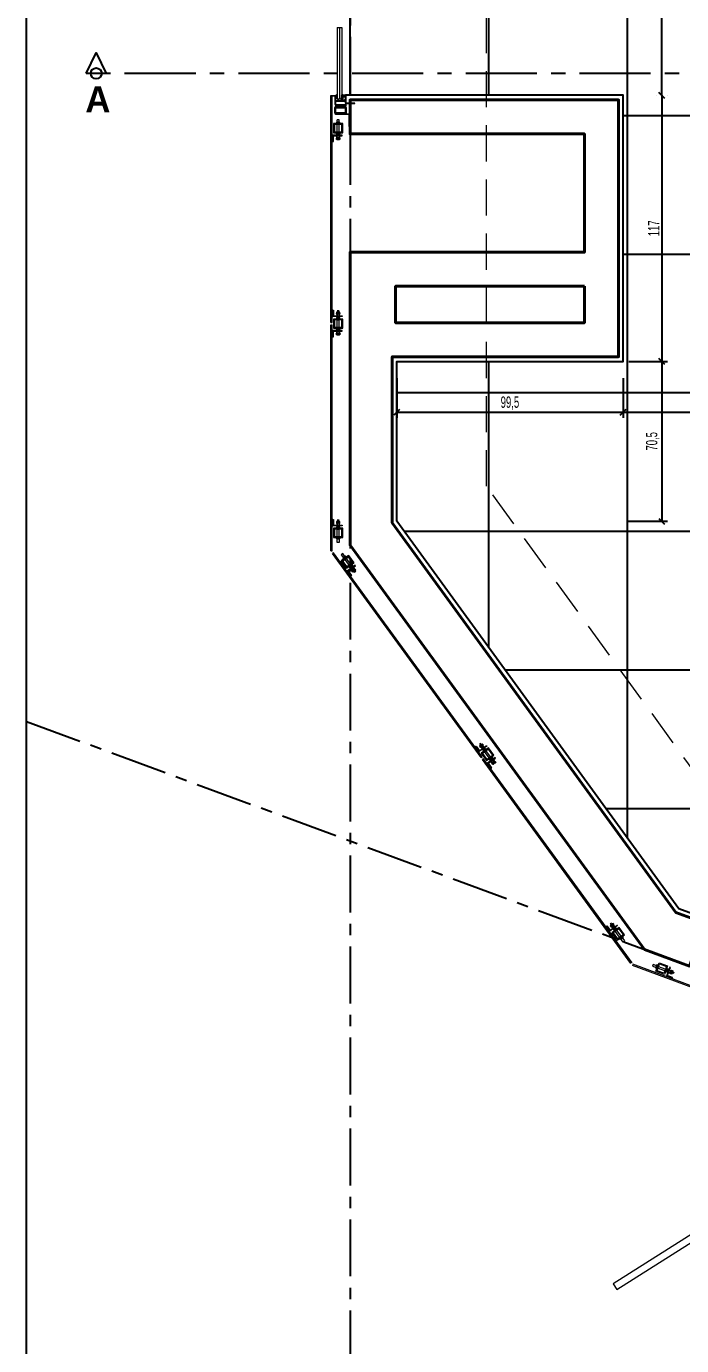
# Model space of a CAD drawing. Header units: millimetres. Extents: x 933584 to 974011, y 4545988 to 4553664.
# Drawn here: x 955922 to 956210, y 4550280 to 4550860 of the extents above; entities that cross this region are included whole.
import ezdxf

# ---------------------------------------------------------------- set-up
doc = ezdxf.new("R2010")
doc.units = ezdxf.units.MM
doc.header["$PDMODE"] = 35
for name, pattern in [('568_AVN_KES_01$0$HIDDEN', [0.375, 0.25, -0.125]), ('CENTER', [2, 1.25, -0.25, 0.25, -0.25]), ('CONTINUA', [0]), ('HIDDEN', [9.525, 6.35, -3.175]), ('HIDDEN2', [4.7625, 3.175, -1.5875])]:
    doc.linetypes.add(name, pattern=pattern)
doc.layers.get('0').update_dxf_attribs({"color": 255})
doc.layers.get('Defpoints').update_dxf_attribs({"color": 8})
for name, color, linetype in [('0-CSX-CXS_20', 14, 'CENTER'), ('0-DMS-50', 143, 'Continuous'), ('0-HSL-SLD', 252, 'Continuous'), ('0-LNS-SLN', 6, 'Continuous'), ('0-LNS-SPL', 13, '568_AVN_KES_01$0$HIDDEN')]:
    doc.layers.add(name, color=color, linetype=linetype)
for name, color, linetype, lineweight in [('2-SPS-IBW', 5, 'Continuous', 40), ('al', 7, 'Continuous', 5), ('cl', 7, 'Continuous', 5), ('CM', 4, 'Continuous', 5), ('mimariKIRIS', 251, 'HIDDEN2', 0), ('PL', 1, 'Continuous', 5), ('SFP CAM', 8, 'Continuous', 9), ('VD', 11, 'Continuous', 5), ('VDK', 11, 'HIDDEN', 5)]:
    doc.layers.add(name, color=color, linetype=linetype, lineweight=lineweight)
doc.styles.add('Century Gothic_B_3', font='GOTHICB.TTF', dxfattribs={"height": 4})
doc.styles.add('dim_romans_50', font='swissl.ttf', dxfattribs={"width": 0.6, "height": 5})
doc.dimstyles.new('ONK_dim 1_50', dxfattribs={"dimscale": 5, "dimtxt": 4, "dimasz": 0.5, "dimexe": 0.5, "dimexo": 0.5, "dimgap": 0.2, "dimtad": 1, "dimdec": 1, "dimrnd": 0.5, "dimzin": 9, "dimtxsty": 'dim_romans_50', "dimblk": 'OBLIQUE', "dimcen": 1, "dimclre": 256, "dimclrt": 256, "dimazin": 2, "dimtfac": 1, "dimtdec": 1, "dimtix": 1, "dimtmove": 2, "dimatfit": 3, "dimldrblk": 'OBLIQUE', "dimfxl": 3, "dimfxlon": 1, "dimarcsym": 0})

# ---------------------------------------------------------------- blocks, each defined once
blk = doc.blocks.new('ZVBXZDVB')
at = {"layer": '0-CSX-CXS_20', "ltscale": 20}
for points in [[(933863.85, 4552835.4), (933863.85, 4551518.59)], [(933721.5, 4552054.44), (934876.25, 4551628.21)]]:
    blk.add_lwpolyline(points, dxfattribs=at)
blk = doc.blocks.new('xcvxcbv-flatten-1')
at = {"layer": '2-SPS-IBW'}
for points in [[(934013, 4550609.59), (933993.28, 4550616.86), (933863.85, 4550794.73), (933863.85, 4550923.49), (933966.85, 4550923.49), (933966.85, 4550975.49), (933863.85, 4550975.49), (933863.85, 4550990.49), (933981.85, 4550990.49), (933981.85, 4550877.49), (933882.35, 4550877.49), (933882.35, 4550804.49), (934007.08, 4550633.09), (934019.92, 4550628.36), (934013, 4550609.59)], [(933966.85, 4550908.49), (933966.85, 4550892.49), (933883.85, 4550892.49), (933883.85, 4550908.49), (933966.85, 4550908.49)]]:
    blk.add_lwpolyline(points, dxfattribs=at)
blk = doc.blocks.new('90-5396-flatten-5')
at = {"layer": 'al', "linetype": 'CONTINUA'}
blk.add_lwpolyline([(-4.35, 1.2), (-4.1, 1.2), (-4.1, 1.46), (-4.2, 1.46), (-4.2, 1.35), (-4.35, 1.35), (-4.35, 1.85), (-4.2, 1.85), (-4.2, 1.74), (-4.1, 1.74), (-4.1, 2), (-4.5, 2), (-4.5, -2.72), (-4.29, -2.72), (-4.2, -2.57), (-4.35, -2.57), (-4.35, -2.27), (-3.51, -2.27), (-3.48, -2.24), (-3.45, -2.27), (-1.03, -2.27), (-1, -2.24), (-0.97, -2.27), (-0.15, -2.27), (-0.15, -2.57), (-0.3, -2.57), (-0.21, -2.72), (0, -2.72), (0, 0), (-0.21, 0), (-0.3, -0.15), (-0.15, -0.15), (-0.15, -0.45), (-1.65, -0.45), (-1.65, -0.15), (-1.5, -0.15), (-1.59, 0), (-1.86, 0), (-1.95, -0.15), (-1.8, -0.15), (-1.8, -0.45), (-3.3, -0.45), (-3.3, -0.15), (-3.15, -0.15), (-3.24, 0), (-3.45, 0), (-3.45, -0.45), (-4.15, -0.45, -0.414214), (-4.35, -0.25)], format="xyb", close=True, dxfattribs=at)
at = {"layer": 'al'}
blk.add_lwpolyline([(-0.15, -2.12), (-4.35, -2.12), (-4.35, -0.6), (-0.15, -0.6)], close=True, dxfattribs=at)
blk = doc.blocks.new('142005-flatten-9')
blk.add_lwpolyline([(0.18, 0.02, -0.610741), (0.21, 0.04), (0.33, -0.11, 0.909168), (0.37, -0.07), (0.18, 0.21), (0.18, 0.42, -0.610741), (0.21, 0.44), (0.33, 0.29, 0.909168), (0.37, 0.33), (0.18, 0.61), (0.18, 0.71, 0.414214), (0.16, 0.73), (0.02, 0.73, 0.414214), (0, 0.71), (0, 0.26), (-0.12, 0.26), (-0.12, 0.31, 0.751626), (-0.17, 0.32), (-0.24, 0.18, 0.289411), (-0.24, 0.08), (-0.17, -0.06, 0.751626), (-0.12, -0.05), (-0.12, 0), (0, 0), (0, -0.3), (-0.12, -0.3, 0.729303), (-0.14, -0.35, -0.080087), (0.31, -0.76, 1.549214), (0.36, -0.73), (0.21, -0.31, 0.005518), (0.18, -0.21)], format="xyb", close=True)
blk = doc.blocks.new('142005-flatten-10')
blk.add_lwpolyline([(-0.18, 0.02, 0.610741), (-0.21, 0.04), (-0.33, -0.11, -0.909168), (-0.37, -0.07), (-0.18, 0.21), (-0.18, 0.42, 0.610741), (-0.21, 0.44), (-0.33, 0.29, -0.909168), (-0.37, 0.33), (-0.18, 0.61), (-0.18, 0.71, -0.414214), (-0.16, 0.73), (-0.02, 0.73, -0.414214), (0, 0.71), (0, 0.26), (0.12, 0.26), (0.12, 0.31, -0.751626), (0.17, 0.32), (0.24, 0.18, -0.289411), (0.24, 0.08), (0.17, -0.06, -0.751626), (0.12, -0.05), (0.12, 0), (0, 0), (0, -0.3), (0.12, -0.3, -0.729303), (0.14, -0.35, 0.080087), (-0.31, -0.76, -1.549214), (-0.36, -0.73), (-0.21, -0.31, -0.005518), (-0.18, -0.21)], format="xyb", close=True)
blk = doc.blocks.new('85-3879T-flatten-5')
blk.add_lwpolyline([(-0.17, -0.15, -0.402552), (-0.12, -0.2), (-0.05, -1.85, -0.425972), (-0.1, -1.9), (-0.3, -1.9, 0.414214), (-0.35, -1.95), (-0.35, -2.21), (-0.42, -2.33, 0.414214), (-0.41, -2.39), (-0.39, -2.4, 0.414214), (-0.34, -2.38), (-0.22, -2.18), (-0.25, -2.15), (-0.25, -2), (0.05, -2), (0, 0), (-1.3, 0), (-1.3, -0.26), (-1.2, -0.26), (-1.2, -0.15), (-1.05, -0.15), (-1.05, -0.65), (-1.2, -0.65), (-1.2, -0.54), (-1.3, -0.54), (-1.3, -1.96, -0.414214), (-1.35, -2.01), (-1.4, -2.01, 0.414214), (-1.45, -2.06), (-1.45, -2.17), (-1.55, -2.17), (-1.4, -2.43, 0.414214), (-1.35, -2.45), (-1.33, -2.44, 0.414214), (-1.31, -2.38), (-1.34, -2.33), (-1.34, -2.12, 0.394805), (-1.2, -1.97), (-1.2, -0.8, -0.414214), (-1.15, -0.75), (-1, -0.75, 0.414214), (-0.95, -0.7), (-0.95, -0.2, -0.414214), (-0.9, -0.15)], format="xyb", close=True)
blk = doc.blocks.new('90-5396-flatten-6')
at = {"layer": 'al', "linetype": 'CONTINUA'}
blk.add_lwpolyline([(-4.35, 1.2), (-4.1, 1.2), (-4.1, 1.46), (-4.2, 1.46), (-4.2, 1.35), (-4.35, 1.35), (-4.35, 1.85), (-4.2, 1.85), (-4.2, 1.74), (-4.1, 1.74), (-4.1, 2), (-4.5, 2), (-4.5, -2.72), (-4.29, -2.72), (-4.2, -2.57), (-4.35, -2.57), (-4.35, -2.27), (-3.51, -2.27), (-3.48, -2.24), (-3.45, -2.27), (-1.03, -2.27), (-1, -2.24), (-0.97, -2.27), (-0.15, -2.27), (-0.15, -2.57), (-0.3, -2.57), (-0.21, -2.72), (0, -2.72), (0, 0), (-0.21, 0), (-0.3, -0.15), (-0.15, -0.15), (-0.15, -0.45), (-1.65, -0.45), (-1.65, -0.15), (-1.5, -0.15), (-1.59, 0), (-1.86, 0), (-1.95, -0.15), (-1.8, -0.15), (-1.8, -0.45), (-3.3, -0.45), (-3.3, -0.15), (-3.15, -0.15), (-3.24, 0), (-3.45, 0), (-3.45, -0.45), (-4.15, -0.45, -0.414214), (-4.35, -0.25)], format="xyb", close=True, dxfattribs=at)
at = {"layer": 'al'}
blk.add_lwpolyline([(-0.15, -2.12), (-4.35, -2.12), (-4.35, -0.6), (-0.15, -0.6)], close=True, dxfattribs=at)
blk = doc.blocks.new('142005-flatten-11')
blk.add_lwpolyline([(0.18, 0.02, -0.610741), (0.21, 0.04), (0.33, -0.11, 0.909168), (0.37, -0.07), (0.18, 0.21), (0.18, 0.42, -0.610741), (0.21, 0.44), (0.33, 0.29, 0.909168), (0.37, 0.33), (0.18, 0.61), (0.18, 0.71, 0.414214), (0.16, 0.73), (0.02, 0.73, 0.414214), (0, 0.71), (0, 0.26), (-0.12, 0.26), (-0.12, 0.31, 0.751626), (-0.17, 0.32), (-0.24, 0.18, 0.289411), (-0.24, 0.08), (-0.17, -0.06, 0.751626), (-0.12, -0.05), (-0.12, 0), (0, 0), (0, -0.3), (-0.12, -0.3, 0.729303), (-0.14, -0.35, -0.080087), (0.31, -0.76, 1.549214), (0.36, -0.73), (0.21, -0.31, 0.005518), (0.18, -0.21)], format="xyb", close=True)
blk = doc.blocks.new('142005-flatten-12')
blk.add_lwpolyline([(-0.18, 0.02, 0.610741), (-0.21, 0.04), (-0.33, -0.11, -0.909168), (-0.37, -0.07), (-0.18, 0.21), (-0.18, 0.42, 0.610741), (-0.21, 0.44), (-0.33, 0.29, -0.909168), (-0.37, 0.33), (-0.18, 0.61), (-0.18, 0.71, -0.414214), (-0.16, 0.73), (-0.02, 0.73, -0.414214), (0, 0.71), (0, 0.26), (0.12, 0.26), (0.12, 0.31, -0.751626), (0.17, 0.32), (0.24, 0.18, -0.289411), (0.24, 0.08), (0.17, -0.06, -0.751626), (0.12, -0.05), (0.12, 0), (0, 0), (0, -0.3), (0.12, -0.3, -0.729303), (0.14, -0.35, 0.080087), (-0.31, -0.76, -1.549214), (-0.36, -0.73), (-0.21, -0.31, -0.005518), (-0.18, -0.21)], format="xyb", close=True)
blk = doc.blocks.new('85-3879T-flatten-6')
blk.add_lwpolyline([(-0.17, -0.15, -0.402552), (-0.12, -0.2), (-0.05, -1.85, -0.425972), (-0.1, -1.9), (-0.3, -1.9, 0.414214), (-0.35, -1.95), (-0.35, -2.21), (-0.42, -2.33, 0.414214), (-0.41, -2.39), (-0.39, -2.4, 0.414214), (-0.34, -2.38), (-0.22, -2.18), (-0.25, -2.15), (-0.25, -2), (0.05, -2), (0, 0), (-1.3, 0), (-1.3, -0.26), (-1.2, -0.26), (-1.2, -0.15), (-1.05, -0.15), (-1.05, -0.65), (-1.2, -0.65), (-1.2, -0.54), (-1.3, -0.54), (-1.3, -1.96, -0.414214), (-1.35, -2.01), (-1.4, -2.01, 0.414214), (-1.45, -2.06), (-1.45, -2.17), (-1.55, -2.17), (-1.4, -2.43, 0.414214), (-1.35, -2.45), (-1.33, -2.44, 0.414214), (-1.31, -2.38), (-1.34, -2.33), (-1.34, -2.12, 0.394805), (-1.2, -1.97), (-1.2, -0.8, -0.414214), (-1.15, -0.75), (-1, -0.75, 0.414214), (-0.95, -0.7), (-0.95, -0.2, -0.414214), (-0.9, -0.15)], format="xyb", close=True)
blk = doc.blocks.new('XCVBXCVBXZ-flatten-1')
at = {"layer": 'al'}
for points in [[(933855.38, 4553829.5), (933855.38, 4553829.7), (933857.38, 4553829.7), (933857.38, 4553825.7)], [(933855.38, 4553829.5), (933855.38, 4553829.7), (933857.38, 4553829.7), (933857.38, 4553825.7)], [(933855.38, 4553829.5), (933857.18, 4553829.5), (933857.18, 4553825.7)], [(933855.38, 4553829.5), (933857.18, 4553829.5), (933857.18, 4553825.7)], [(933857.18, 4553825.7), (933857.38, 4553825.7)], [(933857.18, 4553825.7), (933857.38, 4553825.7)]]:
    blk.add_lwpolyline(points, dxfattribs=at)
for points in [[(933865.9, 4553826.35), (933861.9, 4553826.35), (933861.9, 4553826.3), (933861.9, 4553826.3), (933861.91, 4553825), (933862.11, 4553825), (933862.1, 4553826.15), (933865.9, 4553826.15)], [(933865.9, 4553826.35), (933861.9, 4553826.35), (933861.9, 4553826.3), (933861.9, 4553826.3), (933861.91, 4553825), (933862.11, 4553825), (933862.1, 4553826.15), (933865.9, 4553826.15)], [(933856.58, 4553813.3), (933860.59, 4553813.3), (933860.59, 4553817.3), (933856.58, 4553817.3)], [(933856.58, 4553813.3), (933860.59, 4553813.3), (933860.59, 4553817.3), (933856.58, 4553817.3)], [(933856.98, 4553813.7), (933860.19, 4553813.7), (933860.19, 4553816.9), (933856.98, 4553816.9)], [(933856.98, 4553813.7), (933860.19, 4553813.7), (933860.19, 4553816.9), (933856.98, 4553816.9)], [(933856.28, 4553812.2), (933856.28, 4553809.44), (933856.58, 4553809.44), (933856.58, 4553811.9), (933860.39, 4553811.9), (933860.39, 4553812.2)], [(933856.28, 4553812.2), (933856.28, 4553809.44), (933856.58, 4553809.44), (933856.58, 4553811.9), (933860.39, 4553811.9), (933860.39, 4553812.2)], [(933856.28, 4553732.47), (933856.28, 4553735.23), (933856.58, 4553735.23), (933856.58, 4553732.77), (933860.39, 4553732.77), (933860.39, 4553732.47)], [(933856.28, 4553732.47), (933856.28, 4553735.23), (933856.58, 4553735.23), (933856.58, 4553732.77), (933860.39, 4553732.77), (933860.39, 4553732.47)], [(933856.58, 4553727.37), (933860.59, 4553727.37), (933860.59, 4553731.37), (933856.58, 4553731.37)], [(933856.58, 4553727.37), (933860.59, 4553727.37), (933860.59, 4553731.37), (933856.58, 4553731.37)], [(933856.98, 4553727.77), (933860.19, 4553727.77), (933860.19, 4553730.97), (933856.98, 4553730.97)], [(933856.98, 4553727.77), (933860.19, 4553727.77), (933860.19, 4553730.97), (933856.98, 4553730.97)], [(933856.28, 4553726.27), (933856.28, 4553723.51), (933856.58, 4553723.51), (933856.58, 4553725.97), (933860.39, 4553725.97), (933860.39, 4553726.27)], [(933856.28, 4553726.27), (933856.28, 4553723.51), (933856.58, 4553723.51), (933856.58, 4553725.97), (933860.39, 4553725.97), (933860.39, 4553726.27)], [(933856.28, 4553640.43), (933856.28, 4553643.19), (933856.58, 4553643.19), (933856.58, 4553640.73), (933860.39, 4553640.73), (933860.39, 4553640.43)], [(933856.28, 4553640.43), (933856.28, 4553643.19), (933856.58, 4553643.19), (933856.58, 4553640.73), (933860.39, 4553640.73), (933860.39, 4553640.43)], [(933856.58, 4553635.33), (933860.59, 4553635.33), (933860.59, 4553639.33), (933856.58, 4553639.33)], [(933856.58, 4553635.33), (933860.59, 4553635.33), (933860.59, 4553639.33), (933856.58, 4553639.33)], [(933856.98, 4553635.73), (933860.19, 4553635.73), (933860.19, 4553638.93), (933856.98, 4553638.93)], [(933856.98, 4553635.73), (933860.19, 4553635.73), (933860.19, 4553638.93), (933856.98, 4553638.93)], [(933859.91, 4553624.99), (933863.15, 4553627.36), (933865.51, 4553624.13), (933862.27, 4553621.76)], [(933859.91, 4553624.99), (933863.15, 4553627.36), (933865.51, 4553624.13), (933862.27, 4553621.76)], [(933862.27, 4553621.76), (933865.51, 4553624.12), (933863.15, 4553627.35), (933859.91, 4553625)], [(933862.27, 4553621.76), (933865.51, 4553624.12), (933863.15, 4553627.35), (933859.91, 4553625)], [(933862.35, 4553622.32), (933864.95, 4553624.21), (933863.06, 4553626.8), (933860.47, 4553624.91)], [(933862.35, 4553622.32), (933864.95, 4553624.21), (933863.06, 4553626.8), (933860.47, 4553624.91)], [(933860.47, 4553624.9), (933863.06, 4553626.8), (933864.95, 4553624.21), (933862.36, 4553622.32)], [(933860.47, 4553624.9), (933863.06, 4553626.8), (933864.95, 4553624.21), (933862.36, 4553622.32)], [(933862.67, 4553620.7), (933864.3, 4553618.46), (933864.54, 4553618.64), (933863.09, 4553620.63), (933866.17, 4553622.87), (933865.99, 4553623.11)], [(933862.67, 4553620.7), (933864.3, 4553618.46), (933864.54, 4553618.64), (933863.09, 4553620.63), (933866.17, 4553622.87), (933865.99, 4553623.11)], [(933862.68, 4553620.7), (933864.31, 4553618.46), (933864.55, 4553618.64), (933863.1, 4553620.63), (933866.17, 4553622.88), (933866, 4553623.12)], [(933862.68, 4553620.7), (933864.31, 4553618.46), (933864.55, 4553618.64), (933863.1, 4553620.63), (933866.17, 4553622.88), (933866, 4553623.12)], [(933920.59, 4553541.11), (933918.97, 4553543.34), (933919.21, 4553543.52), (933920.66, 4553541.53), (933923.74, 4553543.77), (933923.91, 4553543.53)], [(933920.59, 4553541.11), (933918.97, 4553543.34), (933919.21, 4553543.52), (933920.66, 4553541.53), (933923.74, 4553543.77), (933923.91, 4553543.53)], [(933923.83, 4553537.17), (933927.08, 4553539.52), (933924.72, 4553542.76), (933921.48, 4553540.4)], [(933923.83, 4553537.17), (933927.08, 4553539.52), (933924.72, 4553542.76), (933921.48, 4553540.4)], [(933923.92, 4553537.72), (933926.52, 4553539.61), (933924.64, 4553542.2), (933922.04, 4553540.31)], [(933923.92, 4553537.72), (933926.52, 4553539.61), (933924.64, 4553542.2), (933922.04, 4553540.31)], [(933924.24, 4553536.1), (933925.86, 4553533.87), (933926.11, 4553534.04), (933924.66, 4553536.03), (933927.74, 4553538.27), (933927.56, 4553538.52)], [(933924.24, 4553536.1), (933925.86, 4553533.87), (933926.11, 4553534.04), (933924.66, 4553536.03), (933927.74, 4553538.27), (933927.56, 4553538.52)], [(933978.03, 4553462.18), (933976.41, 4553464.41), (933976.65, 4553464.59), (933978.1, 4553462.6), (933981.18, 4553464.84), (933981.36, 4553464.6)], [(933978.03, 4553462.18), (933976.41, 4553464.41), (933976.65, 4553464.59), (933978.1, 4553462.6), (933981.18, 4553464.84), (933981.36, 4553464.6)], [(933981.28, 4553458.23), (933984.52, 4553460.59), (933982.17, 4553463.83), (933978.92, 4553461.47)], [(933981.28, 4553458.23), (933984.52, 4553460.59), (933982.17, 4553463.83), (933978.92, 4553461.47)], [(933981.37, 4553458.79), (933983.96, 4553460.68), (933982.08, 4553463.27), (933979.48, 4553461.38)], [(933981.37, 4553458.79), (933983.96, 4553460.68), (933982.08, 4553463.27), (933979.48, 4553461.38)], [(933998.27, 4553444.51), (933999.66, 4553448.27), (934003.41, 4553446.89), (934002.02, 4553443.13)], [(933998.27, 4553444.51), (933999.66, 4553448.27), (934003.41, 4553446.89), (934002.02, 4553443.13)], [(933998.78, 4553444.75), (933999.89, 4553447.76), (934002.9, 4553446.65), (934001.78, 4553443.64)], [(933998.78, 4553444.75), (933999.89, 4553447.76), (934002.9, 4553446.65), (934001.78, 4553443.64)], [(934002.95, 4553442.47), (934005.54, 4553441.51), (934005.64, 4553441.79), (934003.33, 4553442.64), (934004.65, 4553446.22), (934004.37, 4553446.32)], [(934002.95, 4553442.47), (934005.54, 4553441.51), (934005.64, 4553441.79), (934003.33, 4553442.64), (934004.65, 4553446.22), (934004.37, 4553446.32)]]:
    blk.add_lwpolyline(points, close=True, dxfattribs=at)
at = {"layer": 'cl'}
for points in [[(933857.5, 4553824.67), (933861.71, 4553824.67, -0.414214), (933862.11, 4553824.27), (933862.11, 4553822.07, -0.414214), (933861.71, 4553821.67), (933857.5, 4553821.67, -0.414214), (933857.1, 4553822.07), (933857.1, 4553824.27, -0.414214)], [(933857.5, 4553824.67), (933861.71, 4553824.67, -0.414214), (933862.11, 4553824.27), (933862.11, 4553822.07, -0.414214), (933861.71, 4553821.67), (933857.5, 4553821.67, -0.414214), (933857.1, 4553822.07), (933857.1, 4553824.27, -0.414214)], [(933857.7, 4553824.27), (933861.51, 4553824.27, -0.414214), (933861.71, 4553824.07), (933861.71, 4553822.27, -0.414214), (933861.51, 4553822.07), (933857.7, 4553822.07, -0.414214), (933857.5, 4553822.27), (933857.5, 4553824.07, -0.414214)], [(933857.7, 4553824.27), (933861.51, 4553824.27, -0.414214), (933861.71, 4553824.07), (933861.71, 4553822.27, -0.414214), (933861.51, 4553822.07), (933857.7, 4553822.07, -0.414214), (933857.5, 4553822.27), (933857.5, 4553824.07, -0.414214)]]:
    blk.add_lwpolyline(points, format="xyb", close=True, dxfattribs=at)
at = {"layer": 'cl', "color": 1, "ltscale": 0.5}
blk.add_lwpolyline([(933863.83, 4553820.87), (933863.83, 4553815.97), (933863.43, 4553815.97), (933863.43, 4553820.87, 0.414217), (933863.03, 4553821.27), (933857.36, 4553821.27), (933857.36, 4553821.67), (933863.03, 4553821.67, -0.414217)], format="xyb", close=True, dxfattribs=at)
at = {"layer": 'CM'}
for p, q in [((933858.12, 4553859.55), (933858.11, 4553828.09)), ((933858.12, 4553859.55), (933858.11, 4553828.09)), ((933858.12, 4553859.55), (933860.22, 4553859.55)), ((933859.12, 4553859.55), (933859.11, 4553828.09)), ((933859.22, 4553859.55), (933859.21, 4553828.09)), ((933859.22, 4553859.55), (933859.21, 4553828.09)), ((933860.22, 4553859.55), (933860.21, 4553828.09)), ((933855.98, 4553829.3), (933855.38, 4553829.3)), ((933855.38, 4553729.87), (933855.38, 4553829.3)), ((933855.98, 4553729.87), (933855.98, 4553829.3)), ((933860.21, 4553828.09), (933858.11, 4553828.09)), ((933855.38, 4553729.87), (933855.98, 4553729.87)), ((933855.38, 4553629.44), (933855.38, 4553728.87)), ((933855.38, 4553728.87), (933855.98, 4553728.87)), ((933855.98, 4553629.44), (933855.98, 4553728.87)), ((933855.38, 4553629.44), (933855.98, 4553629.44)), ((933856.56, 4553628.58), (933856.08, 4553628.23)), ((933921.39, 4553538.48), (933856.08, 4553628.23)), ((933921.88, 4553538.83), (933856.56, 4553628.58)), ((933921.88, 4553538.83), (933921.39, 4553538.48)), ((933921.39, 4553538.48), (933921.88, 4553538.83)), ((933922.47, 4553538.02), (933921.98, 4553537.67)), ((933921.98, 4553537.67), (933922.47, 4553538.02)), ((933987.3, 4553447.92), (933921.98, 4553537.67)), ((933987.78, 4553448.27), (933922.47, 4553538.02)), ((934086.89, 4553410.52), (933987.93, 4553447.05)), ((934087.1, 4553411.08), (933988.14, 4553447.61))]:
    blk.add_line(p, q, dxfattribs=at)
at = {"layer": 'PL'}
for points in [[(933857.2, 4553824.7), (933861.88, 4553824.7), (933861.88, 4553824.98), (933857.2, 4553824.98)], [(933857.2, 4553824.7), (933861.88, 4553824.7), (933861.88, 4553824.98), (933857.2, 4553824.98)], [(933856.28, 4553809.44), (933855.98, 4553809.44), (933855.98, 4553812.2), (933856.28, 4553812.2)], [(933856.28, 4553809.44), (933855.98, 4553809.44), (933855.98, 4553812.2), (933856.28, 4553812.2)], [(933859.19, 4553812.7), (933859.19, 4553810.96), (933857.99, 4553810.96), (933857.99, 4553812.7)], [(933856.28, 4553735.23), (933855.98, 4553735.23), (933855.98, 4553732.47), (933856.28, 4553732.47)], [(933856.28, 4553735.23), (933855.98, 4553735.23), (933855.98, 4553732.47), (933856.28, 4553732.47)], [(933859.19, 4553731.97), (933859.19, 4553733.71), (933857.99, 4553733.71), (933857.99, 4553731.97)], [(933859.19, 4553726.77), (933859.19, 4553725.03), (933857.99, 4553725.03), (933857.99, 4553726.77)], [(933856.28, 4553723.51), (933855.98, 4553723.51), (933855.98, 4553726.27), (933856.28, 4553726.27)], [(933856.28, 4553723.51), (933855.98, 4553723.51), (933855.98, 4553726.27), (933856.28, 4553726.27)], [(933856.28, 4553643.19), (933855.98, 4553643.19), (933855.98, 4553640.43), (933856.28, 4553640.43)], [(933856.28, 4553643.19), (933855.98, 4553643.19), (933855.98, 4553640.43), (933856.28, 4553640.43)], [(933859.19, 4553639.93), (933859.19, 4553641.67), (933857.99, 4553641.67), (933857.99, 4553639.93)], [(933864.73, 4553622.81), (933865.75, 4553621.41), (933864.79, 4553620.7), (933863.76, 4553622.11)], [(933864.3, 4553618.46), (933864.05, 4553618.29), (933862.43, 4553620.52), (933862.67, 4553620.7)], [(933864.3, 4553618.46), (933864.05, 4553618.29), (933862.43, 4553620.52), (933862.67, 4553620.7)], [(933864.31, 4553618.46), (933864.06, 4553618.29), (933862.44, 4553620.52), (933862.68, 4553620.7)], [(933864.31, 4553618.46), (933864.06, 4553618.29), (933862.44, 4553620.52), (933862.68, 4553620.7)], [(933918.97, 4553543.34), (933918.72, 4553543.17), (933920.35, 4553540.93), (933920.59, 4553541.11)], [(933918.97, 4553543.34), (933918.72, 4553543.17), (933920.35, 4553540.93), (933920.59, 4553541.11)], [(933923.24, 4553542.42), (933922.21, 4553543.82), (933921.24, 4553543.12), (933922.26, 4553541.71)], [(933925.86, 4553533.87), (933925.62, 4553533.69), (933924, 4553535.92), (933924.24, 4553536.1)], [(933925.86, 4553533.87), (933925.62, 4553533.69), (933924, 4553535.92), (933924.24, 4553536.1)], [(933926.29, 4553538.21), (933927.32, 4553536.81), (933926.35, 4553536.1), (933925.32, 4553537.51)], [(933976.41, 4553464.41), (933976.17, 4553464.23), (933977.79, 4553462), (933978.03, 4553462.18)], [(933976.41, 4553464.41), (933976.17, 4553464.23), (933977.79, 4553462), (933978.03, 4553462.18)], [(933980.68, 4553463.48), (933979.65, 4553464.89), (933978.68, 4553464.18), (933979.71, 4553462.78)], [(934005.54, 4553441.51), (934005.43, 4553441.23), (934002.84, 4553442.18), (934002.95, 4553442.47)], [(934005.54, 4553441.51), (934005.43, 4553441.23), (934002.84, 4553442.18), (934002.95, 4553442.47)], [(934003.48, 4553445.36), (934005.12, 4553444.76), (934004.7, 4553443.64), (934003.07, 4553444.24)]]:
    blk.add_lwpolyline(points, close=True, dxfattribs=at)
at = {"layer": 'SFP CAM', "color": 252}
blk.add_lwpolyline([(933981.15, 4553304.58), (934065.61, 4553358.12), (934064, 4553360.65), (933979.55, 4553307.11)], close=True, dxfattribs=at)
at = {"layer": 'VD'}
for points in [[(933857.8, 4553817.83), (933857.8, 4553817.34), (933858.15, 4553817.34), (933858.2, 4553817.34), (933858.2, 4553817.84, 0.327274)], [(933858, 4553817.9, -0.159188), (933858.2, 4553817.83, -0.080739), (933858.59, 4553817.9)], [(933858.59, 4553817.9, -0.080459), (933858.98, 4553817.84, -0.158616), (933859.18, 4553817.9)], [(933858.98, 4553817.84), (933858.98, 4553817.34), (933859.37, 4553817.34), (933859.37, 4553817.83, 0.327274)], [(933857.8, 4553812.77), (933857.8, 4553813.26), (933858.15, 4553813.26), (933858.2, 4553813.26), (933858.2, 4553812.76, -0.327274)], [(933857.8, 4553810.35), (933857.8, 4553810.84), (933858.15, 4553810.84), (933858.2, 4553810.84), (933858.2, 4553810.34, -0.327274)], [(933858, 4553812.7, 0.159188), (933858.2, 4553812.77, 0.080739), (933858.59, 4553812.7)], [(933858, 4553810.28, 0.159188), (933858.2, 4553810.35, 0.080739), (933858.59, 4553810.28)], [(933858.59, 4553812.7, 0.080459), (933858.98, 4553812.76, 0.158616), (933859.18, 4553812.7)], [(933858.59, 4553810.28, 0.080459), (933858.98, 4553810.34, 0.158616), (933859.18, 4553810.28)], [(933858.98, 4553812.76), (933858.98, 4553813.26), (933859.37, 4553813.26), (933859.37, 4553812.77, -0.327274)], [(933858.98, 4553810.34), (933858.98, 4553810.84), (933859.37, 4553810.84), (933859.37, 4553810.35, -0.327274)], [(933857.8, 4553734.33), (933857.8, 4553733.83), (933858.15, 4553733.83), (933858.2, 4553733.83), (933858.2, 4553734.33, 0.327274)], [(933858, 4553734.39, -0.159188), (933858.2, 4553734.33, -0.080739), (933858.59, 4553734.39)], [(933858.59, 4553734.39, -0.080459), (933858.98, 4553734.33, -0.158616), (933859.18, 4553734.39)], [(933858.98, 4553734.33), (933858.98, 4553733.83), (933859.37, 4553733.83), (933859.37, 4553734.33, 0.327274)], [(933857.8, 4553731.91), (933857.8, 4553731.41), (933858.15, 4553731.41), (933858.2, 4553731.41), (933858.2, 4553731.91, 0.327274)], [(933857.8, 4553726.84), (933857.8, 4553727.33), (933858.15, 4553727.33), (933858.2, 4553727.33), (933858.2, 4553726.84, -0.327274)], [(933858, 4553731.97, -0.159188), (933858.2, 4553731.91, -0.080739), (933858.59, 4553731.97)], [(933858, 4553726.77, 0.159188), (933858.2, 4553726.84, 0.080739), (933858.59, 4553726.77)], [(933858.59, 4553731.97, -0.080459), (933858.98, 4553731.91, -0.158616), (933859.18, 4553731.97)], [(933858.59, 4553726.77, 0.080459), (933858.98, 4553726.84, 0.158616), (933859.18, 4553726.77)], [(933858.98, 4553731.91), (933858.98, 4553731.41), (933859.37, 4553731.41), (933859.37, 4553731.91, 0.327274)], [(933858.98, 4553726.84), (933858.98, 4553727.33), (933859.37, 4553727.33), (933859.37, 4553726.84, -0.327274)], [(933857.8, 4553724.42), (933857.8, 4553724.91), (933858.15, 4553724.91), (933858.2, 4553724.91), (933858.2, 4553724.42, -0.327274)], [(933858, 4553724.35, 0.159188), (933858.2, 4553724.42, 0.080739), (933858.59, 4553724.35)], [(933858.59, 4553724.35, 0.080459), (933858.98, 4553724.42, 0.158616), (933859.18, 4553724.35)], [(933858.98, 4553724.42), (933858.98, 4553724.91), (933859.37, 4553724.91), (933859.37, 4553724.42, -0.327274)], [(933857.8, 4553642.29), (933857.8, 4553641.79), (933858.15, 4553641.79), (933858.2, 4553641.79), (933858.2, 4553642.29, 0.327274)], [(933857.8, 4553639.87), (933857.8, 4553639.37), (933858.15, 4553639.37), (933858.2, 4553639.37), (933858.2, 4553639.87, 0.327274)], [(933858, 4553642.35, -0.159188), (933858.2, 4553642.29, -0.080739), (933858.59, 4553642.35)], [(933858, 4553639.93, -0.159188), (933858.2, 4553639.87, -0.080739), (933858.59, 4553639.93)], [(933858.59, 4553642.35, -0.080459), (933858.98, 4553642.29, -0.158616), (933859.18, 4553642.35)], [(933858.59, 4553639.93, -0.080459), (933858.98, 4553639.87, -0.158616), (933859.18, 4553639.93)], [(933858.98, 4553642.29), (933858.98, 4553641.79), (933859.37, 4553641.79), (933859.37, 4553642.29, 0.327274)], [(933858.98, 4553639.87), (933858.98, 4553639.37), (933859.37, 4553639.37), (933859.37, 4553639.87, 0.327274)], [(933857.8, 4553634.8), (933857.8, 4553635.29), (933858.15, 4553635.29), (933858.2, 4553635.29), (933858.2, 4553634.8, -0.327274)], [(933858, 4553634.73, 0.159188), (933858.2, 4553634.8, 0.080739), (933858.59, 4553634.73)], [(933858.59, 4553634.73, 0.080459), (933858.98, 4553634.8, 0.158616), (933859.18, 4553634.73)], [(933858.98, 4553634.8), (933858.98, 4553635.29), (933859.37, 4553635.29), (933859.37, 4553634.8, -0.327274)], [(933860.58, 4553626.14), (933860.88, 4553625.74), (933861.15, 4553625.95), (933861.19, 4553625.97), (933860.9, 4553626.37, 0.327274)], [(933860.7, 4553626.31, -0.159188), (933860.9, 4553626.37, -0.080739), (933861.18, 4553626.66)], [(933861.18, 4553626.66, -0.080459), (933861.53, 4553626.84, -0.158616), (933861.65, 4553627)], [(933861.53, 4553626.84), (933861.83, 4553626.44), (933862.14, 4553626.67), (933861.85, 4553627.07, 0.327274)], [(933863.57, 4553622.05), (933863.28, 4553622.45), (933863.56, 4553622.65), (933863.6, 4553622.68), (933863.89, 4553622.28, -0.327274)], [(933863.77, 4553622.11, 0.159188), (933863.89, 4553622.28, 0.080739), (933864.24, 4553622.46)], [(933864.52, 4553622.74), (933864.23, 4553623.14), (933864.55, 4553623.37), (933864.84, 4553622.97, -0.327274)], [(933864.25, 4553622.46, 0.080459), (933864.52, 4553622.74, 0.158616), (933864.72, 4553622.81)], [(933865, 4553620.09), (933864.71, 4553620.49), (933864.99, 4553620.7), (933865.02, 4553620.73), (933865.32, 4553620.32, -0.327274)], [(933865.2, 4553620.16, 0.159188), (933865.32, 4553620.33, 0.080739), (933865.67, 4553620.5)], [(933865.95, 4553620.79), (933865.66, 4553621.19), (933865.98, 4553621.42), (933866.27, 4553621.02, -0.327274)], [(933865.67, 4553620.51, 0.080459), (933865.95, 4553620.79, 0.158616), (933866.15, 4553620.85)], [(933920.73, 4553543.5), (933921.02, 4553543.1), (933921.3, 4553543.31), (933921.34, 4553543.34), (933921.05, 4553543.74, 0.327274)], [(933920.85, 4553543.67, -0.159188), (933921.05, 4553543.74, -0.080739), (933921.33, 4553544.02)], [(933921.33, 4553544.02, -0.080459), (933921.68, 4553544.2, -0.158616), (933921.8, 4553544.37)], [(933921.68, 4553544.2), (933921.97, 4553543.8), (933922.29, 4553544.03), (933922, 4553544.43, 0.327274)], [(933922.15, 4553541.55), (933922.44, 4553541.15), (933922.72, 4553541.35), (933922.76, 4553541.38), (933922.47, 4553541.78, 0.327274)], [(933922.27, 4553541.72, -0.159188), (933922.47, 4553541.78, -0.080739), (933922.75, 4553542.06)], [(933922.75, 4553542.06, -0.080459), (933923.1, 4553542.24, -0.158616), (933923.23, 4553542.41)], [(933923.1, 4553542.24), (933923.4, 4553541.84), (933923.71, 4553542.07), (933923.42, 4553542.47, 0.327274)], [(933925.13, 4553537.45), (933924.84, 4553537.85), (933925.12, 4553538.05), (933925.16, 4553538.08), (933925.45, 4553537.68, -0.327274)], [(933925.33, 4553537.51, 0.159188), (933925.45, 4553537.68, 0.080739), (933925.81, 4553537.86)], [(933926.09, 4553538.14), (933925.8, 4553538.54), (933926.11, 4553538.78), (933926.4, 4553538.37, -0.327274)], [(933925.81, 4553537.86, 0.080459), (933926.09, 4553538.14, 0.158616), (933926.28, 4553538.21)], [(933926.56, 4553535.49), (933926.27, 4553535.89), (933926.55, 4553536.1), (933926.59, 4553536.13), (933926.88, 4553535.72, -0.327274)], [(933926.76, 4553535.56, 0.159188), (933926.88, 4553535.72, 0.080739), (933927.23, 4553535.9)], [(933927.51, 4553536.19), (933927.22, 4553536.59), (933927.54, 4553536.82), (933927.83, 4553536.42, -0.327274)], [(933927.23, 4553535.9, 0.080459), (933927.51, 4553536.19, 0.158616), (933927.71, 4553536.25)], [(933978.17, 4553464.57), (933978.46, 4553464.17), (933978.74, 4553464.37), (933978.78, 4553464.4), (933978.49, 4553464.8, 0.327274)], [(933978.29, 4553464.74, -0.159188), (933978.49, 4553464.8, -0.080739), (933978.77, 4553465.09)], [(933978.77, 4553465.09, -0.080459), (933979.12, 4553465.27, -0.158616), (933979.24, 4553465.43)], [(933979.12, 4553465.27), (933979.42, 4553464.86), (933979.73, 4553465.1), (933979.44, 4553465.5, 0.327274)], [(933979.6, 4553462.61), (933979.89, 4553462.21), (933980.17, 4553462.42), (933980.2, 4553462.45), (933979.91, 4553462.85, 0.327274)], [(933979.72, 4553462.78, -0.159188), (933979.91, 4553462.85, -0.080739), (933980.19, 4553463.13)], [(933980.19, 4553463.13, -0.080459), (933980.55, 4553463.31, -0.158616), (933980.67, 4553463.48)], [(933980.55, 4553463.31), (933980.84, 4553462.91), (933981.16, 4553463.14), (933980.87, 4553463.54, 0.327274)], [(933983.53, 4553459.21), (933983.24, 4553459.61), (933983.56, 4553459.84), (933983.85, 4553459.44, -0.327274)], [(933982.58, 4553458.52), (933982.29, 4553458.92), (933982.57, 4553459.12), (933982.6, 4553459.15), (933982.9, 4553458.75, -0.327274)], [(933982.77, 4553458.58, 0.159188), (933982.9, 4553458.75, 0.080739), (933983.25, 4553458.93)], [(933983.25, 4553458.93, 0.080459), (933983.53, 4553459.21, 0.158616), (933983.73, 4553459.27)], [(933998.19, 4553445.84), (933998.65, 4553445.67), (933998.77, 4553445.99), (933998.79, 4553446.04), (933998.32, 4553446.21, 0.327274)], [(933998.2, 4553446.05, -0.159188), (933998.33, 4553446.21, -0.080739), (933998.4, 4553446.6)], [(933998.4, 4553446.6, -0.080459), (933998.6, 4553446.95, -0.158616), (933998.6, 4553447.15)], [(933998.6, 4553446.95), (933999.06, 4553446.78), (933999.2, 4553447.14), (933998.73, 4553447.32, 0.327274)], [(934002.94, 4553444.09), (934002.48, 4553444.26), (934002.6, 4553444.58), (934002.61, 4553444.63), (934003.08, 4553444.45, -0.327274)], [(934003.35, 4553445.19), (934002.89, 4553445.36), (934003.02, 4553445.73), (934003.49, 4553445.56, -0.327274)], [(934003.07, 4553444.25, 0.159188), (934003.08, 4553444.46, 0.080739), (934003.28, 4553444.8)], [(934003.28, 4553444.8, 0.080459), (934003.35, 4553445.19, 0.158616), (934003.48, 4553445.35)], [(934005.21, 4553443.25), (934004.75, 4553443.42), (934004.87, 4553443.74), (934004.89, 4553443.79), (934005.35, 4553443.62, -0.327274)], [(934005.62, 4553444.35), (934005.16, 4553444.52), (934005.29, 4553444.89), (934005.76, 4553444.72, -0.327274)], [(934005.34, 4553443.41, 0.159188), (934005.35, 4553443.62, 0.080739), (934005.55, 4553443.96)], [(934005.55, 4553443.96, 0.080459), (934005.62, 4553444.35, 0.158616), (934005.75, 4553444.51)]]:
    blk.add_lwpolyline(points, format="xyb", close=True, dxfattribs=at)
for points in [[(933858.2, 4553817.34), (933858.98, 4553817.34), (933858.98, 4553817.84, 0.162646), (933858.2, 4553817.83), (933858.2, 4553817.34)], [(933858.2, 4553813.26), (933858.98, 4553813.26), (933858.98, 4553812.76, -0.162646), (933858.2, 4553812.77), (933858.2, 4553813.26)], [(933858.2, 4553810.84), (933858.98, 4553810.84), (933858.98, 4553810.34, -0.162646), (933858.2, 4553810.35), (933858.2, 4553810.84)], [(933858.2, 4553733.83), (933858.98, 4553733.83), (933858.98, 4553734.33, 0.162646), (933858.2, 4553734.33), (933858.2, 4553733.83)], [(933858.2, 4553731.41), (933858.98, 4553731.41), (933858.98, 4553731.91, 0.162646), (933858.2, 4553731.91), (933858.2, 4553731.41)], [(933858.2, 4553727.33), (933858.98, 4553727.33), (933858.98, 4553726.84, -0.162646), (933858.2, 4553726.84), (933858.2, 4553727.33)], [(933858.2, 4553724.91), (933858.98, 4553724.91), (933858.98, 4553724.42, -0.162646), (933858.2, 4553724.42), (933858.2, 4553724.91)], [(933858.2, 4553641.79), (933858.98, 4553641.79), (933858.98, 4553642.29, 0.162646), (933858.2, 4553642.29), (933858.2, 4553641.79)], [(933858.2, 4553639.37), (933858.98, 4553639.37), (933858.98, 4553639.87, 0.162646), (933858.2, 4553639.87), (933858.2, 4553639.37)], [(933858.2, 4553635.29), (933858.98, 4553635.29), (933858.98, 4553634.8, -0.162646), (933858.2, 4553634.8), (933858.2, 4553635.29)], [(933861.19, 4553625.97), (933861.83, 4553626.44), (933861.53, 4553626.84, 0.162646), (933860.9, 4553626.37), (933861.19, 4553625.97)], [(933863.6, 4553622.68), (933864.23, 4553623.14), (933864.52, 4553622.74, -0.162646), (933863.89, 4553622.28), (933863.6, 4553622.68)], [(933865.02, 4553620.73), (933865.66, 4553621.19), (933865.95, 4553620.79, -0.162646), (933865.32, 4553620.33), (933865.02, 4553620.73)], [(933921.34, 4553543.34), (933921.97, 4553543.8), (933921.68, 4553544.2, 0.162646), (933921.05, 4553543.74), (933921.34, 4553543.34)], [(933922.76, 4553541.38), (933923.4, 4553541.84), (933923.1, 4553542.24, 0.162646), (933922.47, 4553541.78), (933922.76, 4553541.38)], [(933925.16, 4553538.08), (933925.8, 4553538.54), (933926.09, 4553538.14, -0.162646), (933925.45, 4553537.68), (933925.16, 4553538.08)], [(933926.59, 4553536.13), (933927.22, 4553536.59), (933927.51, 4553536.19, -0.162646), (933926.88, 4553535.72), (933926.59, 4553536.13)], [(933978.78, 4553464.4), (933979.42, 4553464.86), (933979.12, 4553465.27, 0.162646), (933978.49, 4553464.8), (933978.78, 4553464.4)], [(933980.2, 4553462.45), (933980.84, 4553462.91), (933980.55, 4553463.31, 0.162646), (933979.91, 4553462.85), (933980.2, 4553462.45)], [(933982.6, 4553459.15), (933983.24, 4553459.61), (933983.53, 4553459.21, -0.162646), (933982.9, 4553458.75), (933982.6, 4553459.15)], [(933998.79, 4553446.04), (933999.06, 4553446.78), (933998.6, 4553446.95, 0.162646), (933998.33, 4553446.21), (933998.79, 4553446.04)], [(934002.61, 4553444.63), (934002.89, 4553445.36), (934003.35, 4553445.19, -0.162646), (934003.08, 4553444.46), (934002.61, 4553444.63)], [(934004.89, 4553443.79), (934005.16, 4553444.52), (934005.62, 4553444.35, -0.162646), (934005.35, 4553443.62), (934004.89, 4553443.79)]]:
    blk.add_lwpolyline(points, format="xyb", dxfattribs=at)
for points in [[(933857.72, 4553810.84), (933857.72, 4553810.96), (933858.15, 4553810.96), (933858.15, 4553810.84)], [(933858.15, 4553810.84), (933858.15, 4553810.96), (933859.03, 4553810.96), (933859.03, 4553810.84)], [(933859.03, 4553810.84), (933859.03, 4553810.96), (933859.46, 4553810.96), (933859.46, 4553810.84)], [(933857.72, 4553733.83), (933857.72, 4553733.71), (933858.15, 4553733.71), (933858.15, 4553733.83)], [(933858.15, 4553733.83), (933858.15, 4553733.71), (933859.03, 4553733.71), (933859.03, 4553733.83)], [(933859.03, 4553733.83), (933859.03, 4553733.71), (933859.46, 4553733.71), (933859.46, 4553733.83)], [(933857.72, 4553724.91), (933857.72, 4553725.03), (933858.15, 4553725.03), (933858.15, 4553724.91)], [(933858.15, 4553724.91), (933858.15, 4553725.03), (933859.03, 4553725.03), (933859.03, 4553724.91)], [(933859.03, 4553724.91), (933859.03, 4553725.03), (933859.46, 4553725.03), (933859.46, 4553724.91)], [(933857.72, 4553641.79), (933857.72, 4553641.67), (933858.15, 4553641.67), (933858.15, 4553641.79)], [(933858.15, 4553641.79), (933858.15, 4553641.67), (933859.03, 4553641.67), (933859.03, 4553641.79)], [(933859.03, 4553641.79), (933859.03, 4553641.67), (933859.46, 4553641.67), (933859.46, 4553641.79)], [(933864.64, 4553620.44), (933864.57, 4553620.54), (933864.91, 4553620.79), (933864.99, 4553620.7)], [(933864.99, 4553620.7), (933864.91, 4553620.79), (933865.63, 4553621.31), (933865.7, 4553621.22)], [(933865.7, 4553621.22), (933865.63, 4553621.31), (933865.97, 4553621.57), (933866.05, 4553621.47)], [(933920.95, 4553543.05), (933921.02, 4553542.96), (933921.37, 4553543.21), (933921.3, 4553543.31)], [(933921.3, 4553543.31), (933921.37, 4553543.21), (933922.08, 4553543.73), (933922.01, 4553543.83)], [(933922.01, 4553543.83), (933922.08, 4553543.73), (933922.43, 4553543.98), (933922.36, 4553544.08)], [(933926.2, 4553535.84), (933926.13, 4553535.94), (933926.48, 4553536.19), (933926.55, 4553536.1)], [(933926.55, 4553536.1), (933926.48, 4553536.19), (933927.19, 4553536.71), (933927.26, 4553536.62)], [(933927.26, 4553536.62), (933927.19, 4553536.71), (933927.54, 4553536.97), (933927.61, 4553536.87)], [(933978.39, 4553464.12), (933978.46, 4553464.02), (933978.81, 4553464.28), (933978.74, 4553464.37)], [(933978.74, 4553464.37), (933978.81, 4553464.28), (933979.52, 4553464.8), (933979.45, 4553464.89)], [(933979.45, 4553464.89), (933979.52, 4553464.8), (933979.87, 4553465.05), (933979.8, 4553465.15)], [(934004.72, 4553443.34), (934004.61, 4553443.38), (934004.76, 4553443.79), (934004.87, 4553443.74)], [(934004.87, 4553443.74), (934004.76, 4553443.79), (934005.06, 4553444.61), (934005.17, 4553444.57)], [(934005.17, 4553444.57), (934005.06, 4553444.61), (934005.21, 4553445.02), (934005.32, 4553444.97)]]:
    blk.add_lwpolyline(points, close=True, dxfattribs=at)
at = {"layer": 'VDK'}
for p, q in [((933858.19, 4553813.7), (933858.19, 4553818.92)), ((933858.99, 4553818.92), (933858.19, 4553818.92)), ((933858.99, 4553813.7), (933858.99, 4553818.92)), ((933858.19, 4553727.77), (933858.19, 4553734.9)), ((933858.99, 4553734.9), (933858.19, 4553734.9)), ((933858.99, 4553727.77), (933858.99, 4553734.9)), ((933858.19, 4553635.73), (933858.19, 4553642.86)), ((933858.99, 4553642.86), (933858.19, 4553642.86)), ((933858.99, 4553635.73), (933858.99, 4553642.86)), ((933861.45, 4553625.61), (933865.65, 4553619.86)), ((933862.09, 4553626.09), (933866.29, 4553620.33)), ((933866.29, 4553620.33), (933865.65, 4553619.86)), ((933921.35, 4553544.67), (933920.7, 4553544.2)), ((933924.9, 4553538.43), (933920.7, 4553544.2)), ((933925.54, 4553538.9), (933921.35, 4553544.67)), ((933978.79, 4553465.73), (933978.14, 4553465.26)), ((933982.99, 4553459.97), (933978.79, 4553465.73)), ((933982.34, 4553459.5), (933978.14, 4553465.26)), ((933999.2, 4553445.88), (934005.89, 4553443.41)), ((933999.48, 4553446.63), (934006.16, 4553444.16)), ((934006.16, 4553444.16), (934005.89, 4553443.41))]:
    blk.add_line(p, q, dxfattribs=at)
for points in [[(933858.19, 4553811.1), (933858.19, 4553813.7), (933858.99, 4553813.7), (933858.99, 4553811.1)], [(933858.19, 4553733.57), (933858.19, 4553730.97), (933858.99, 4553730.97), (933858.99, 4553733.57)], [(933858.19, 4553725.17), (933858.19, 4553727.77), (933858.99, 4553727.77), (933858.99, 4553725.17)], [(933858.19, 4553641.53), (933858.19, 4553638.93), (933858.99, 4553638.93), (933858.99, 4553641.53)], [(933858.19, 4553633.13), (933858.19, 4553635.73), (933858.99, 4553635.73), (933858.99, 4553633.13)], [(933859.91, 4553627.71), (933861.45, 4553625.61), (933862.09, 4553626.09), (933860.56, 4553628.19)], [(933864.87, 4553620.93), (933863.33, 4553623.03), (933863.98, 4553623.5), (933865.51, 4553621.4)], [(933921.48, 4553543.12), (933923.01, 4553541.02), (933923.66, 4553541.49), (933922.13, 4553543.59)], [(933926.43, 4553536.33), (933924.9, 4553538.43), (933925.54, 4553538.9), (933927.07, 4553536.8)], [(933978.93, 4553464.19), (933980.46, 4553462.09), (933981.1, 4553462.56), (933979.57, 4553464.66)], [(933983.87, 4553457.4), (933982.34, 4553459.5), (933982.99, 4553459.97), (933984.52, 4553457.87)], [(933996.76, 4553446.78), (933999.2, 4553445.88), (933999.48, 4553446.63), (933997.04, 4553447.53)], [(934004.64, 4553443.87), (934002.2, 4553444.77), (934002.48, 4553445.52), (934004.92, 4553444.62)]]:
    blk.add_lwpolyline(points, close=True, dxfattribs=at)
for name, p in [('90-5396-flatten-5', (933861.88, 4553827.7)), ('90-5396-flatten-6', (933861.88, 4553827.7)), ('142005-flatten-9', (933857.78, 4553829.1)), ('142005-flatten-11', (933857.78, 4553829.1)), ('142005-flatten-10', (933860.5, 4553829.17)), ('142005-flatten-12', (933860.5, 4553829.17)), ('85-3879T-flatten-5', (933861.83, 4553829.7)), ('85-3879T-flatten-6', (933861.83, 4553829.7))]:
    blk.add_blockref(name, p)
blk = doc.blocks.new('_Oblique')
at = {"color": 0, "linetype": 'ByBlock', "lineweight": -2}
blk.add_line((-0.5, -0.5), (0.5, 0.5), dxfattribs=at)
blk = doc.blocks.new('*D1929')
at = {"layer": '0-DMS-50', "lineweight": -2}
for p, q in [((956198.34, 4551003.75), (956198.34, 4551003.75)), ((956198.34, 4550829.75), (956198.34, 4550829.75))]:
    blk.add_line(p, q, dxfattribs=at)
at = {"layer": '0-DMS-50', "color": 0, "lineweight": -2}
blk.add_line((956200.84, 4550829.75), (956200.84, 4551003.75), dxfattribs=at)
at = {"layer": 'Defpoints', "color": 0}
for p in [(956200.84, 4551003.75), (956200.84, 4551003.75), (956200.84, 4550829.75)]:
    blk.add_point(p, dxfattribs=at)
at = {"layer": '0-DMS-50', "color": 0, "linetype": 'ByBlock', "lineweight": -2, "xscale": 2.5, "yscale": 2.5, "zscale": 2.5}
for p, rotation in [((956200.84, 4551003.75), 90), ((956200.84, 4550829.75), 270)]:
    blk.add_blockref('_Oblique', p, dxfattribs=dict(at, rotation=rotation))
at = {"layer": '0-DMS-50', "insert": (956197.34, 4550916.75), "char_height": 5, "attachment_point": 5, "rotation": 90, "style": 'dim_romans_50'}
blk.add_mtext('174', dxfattribs=at)
blk = doc.blocks.new('*D1930')
at = {"layer": '0-DMS-50', "color": 0, "lineweight": -2}
blk.add_line((956200.84, 4550829.75), (956200.84, 4550712.75), dxfattribs=at)
at = {"layer": '0-DMS-50', "lineweight": -2}
for p, q in [((956203.34, 4550829.75), (956203.34, 4550829.75)), ((956186.35, 4550712.75), (956203.34, 4550712.75))]:
    blk.add_line(p, q, dxfattribs=at)
at = {"layer": 'Defpoints', "color": 0}
for p in [(956200.84, 4550829.75), (956183.85, 4550712.75), (956200.84, 4550712.75)]:
    blk.add_point(p, dxfattribs=at)
at = {"layer": '0-DMS-50', "color": 0, "linetype": 'ByBlock', "lineweight": -2, "xscale": 2.5, "yscale": 2.5, "zscale": 2.5}
for p, rotation in [((956200.84, 4550829.75), 90), ((956200.84, 4550712.75), 270)]:
    blk.add_blockref('_Oblique', p, dxfattribs=dict(at, rotation=rotation))
at = {"layer": '0-DMS-50', "insert": (956197.34, 4550771.25), "char_height": 5, "attachment_point": 5, "rotation": 90, "style": 'dim_romans_50'}
blk.add_mtext('117', dxfattribs=at)
blk = doc.blocks.new('*D1931')
at = {"layer": '0-DMS-50', "lineweight": -2}
for p, q in [((956186.35, 4550712.75), (956203.34, 4550712.75)), ((956185.84, 4550642.4), (956203.34, 4550642.4))]:
    blk.add_line(p, q, dxfattribs=at)
at = {"layer": '0-DMS-50', "color": 0, "lineweight": -2}
blk.add_line((956200.84, 4550712.75), (956200.84, 4550642.4), dxfattribs=at)
at = {"layer": 'Defpoints', "color": 0}
for p in [(956183.85, 4550712.75), (956084.35, 4550642.4), (956200.84, 4550642.4)]:
    blk.add_point(p, dxfattribs=at)
at = {"layer": '0-DMS-50', "color": 0, "linetype": 'ByBlock', "lineweight": -2, "xscale": 2.5, "yscale": 2.5, "zscale": 2.5}
for p, rotation in [((956200.84, 4550712.75), 90), ((956200.84, 4550642.4), 270)]:
    blk.add_blockref('_Oblique', p, dxfattribs=dict(at, rotation=rotation))
at = {"layer": '0-DMS-50', "insert": (956196.87, 4550677.58), "char_height": 5, "attachment_point": 5, "rotation": 90, "style": 'dim_romans_50'}
blk.add_mtext('70,5', dxfattribs=at)
blk = doc.blocks.new('*D1932')
at = {"layer": '0-DMS-50', "lineweight": -2}
for p, q in [((956084.35, 4550705.37), (956084.35, 4550687.87)), ((956183.85, 4550705.37), (956183.85, 4550687.87))]:
    blk.add_line(p, q, dxfattribs=at)
at = {"layer": '0-DMS-50', "color": 0, "lineweight": -2}
blk.add_line((956084.35, 4550690.37), (956183.85, 4550690.37), dxfattribs=at)
at = {"layer": 'Defpoints', "color": 0}
for p in [(956084.35, 4550712.75), (956183.85, 4550712.75), (956183.85, 4550690.37)]:
    blk.add_point(p, dxfattribs=at)
at = {"layer": '0-DMS-50', "color": 0, "linetype": 'ByBlock', "lineweight": -2, "xscale": 2.5, "yscale": 2.5, "zscale": 2.5}
for p, rotation in [((956084.35, 4550690.37), 180.0000001506975), ((956183.85, 4550690.37), 1.506974840431519e-07)]:
    blk.add_blockref('_Oblique', p, dxfattribs=dict(at, rotation=rotation))
at = {"layer": '0-DMS-50', "insert": (956134.1, 4550694.35), "char_height": 5, "attachment_point": 5, "rotation": 0, "style": 'dim_romans_50'}
blk.add_mtext('99,5', dxfattribs=at)
blk = doc.blocks.new('*D1933')
at = {"layer": '0-DMS-50', "lineweight": -2}
for p, q in [((956183.85, 4550705.37), (956183.85, 4550687.87)), ((956867.85, 4550690.37), (956867.85, 4550692.87))]:
    blk.add_line(p, q, dxfattribs=at)
at = {"layer": '0-DMS-50', "color": 0, "lineweight": -2}
blk.add_line((956183.85, 4550690.37), (956867.85, 4550690.37), dxfattribs=at)
at = {"layer": 'Defpoints', "color": 0}
for p in [(956183.85, 4550712.75), (956867.85, 4550690.37), (956867.85, 4550690.37)]:
    blk.add_point(p, dxfattribs=at)
at = {"layer": '0-DMS-50', "color": 0, "linetype": 'ByBlock', "lineweight": -2, "xscale": 2.5, "yscale": 2.5, "zscale": 2.5, "rotation": 180}
blk.add_blockref('_Oblique', (956183.85, 4550690.37), dxfattribs=at)
at = {"layer": '0-DMS-50', "color": 0, "linetype": 'ByBlock', "lineweight": -2, "xscale": 2.5, "yscale": 2.5, "zscale": 2.5}
blk.add_blockref('_Oblique', (956867.85, 4550690.37), dxfattribs=at)
at = {"layer": '0-DMS-50', "insert": (956525.85, 4550693.87), "char_height": 5, "attachment_point": 5, "style": 'dim_romans_50'}
blk.add_mtext('684', dxfattribs=at)
blk = doc.blocks.new('vbxcb')
at = {"layer": 'mimariKIRIS', "ltscale": 5}
blk.add_lwpolyline([(942590.28, 4549378.4), (942466.16, 4549548.96), (942466.16, 4549896.91)], dxfattribs=at)
blk = doc.blocks.new('CVBXCBV')
blk.add_lwpolyline([(936052.9, 4551339.49), (936057.32, 4551348.58), (936061.75, 4551339.49), (936052.9, 4551339.49)])
at = {"linetype": 'CENTER', "ltscale": 25}
blk.add_lwpolyline([(937701.09, 4551339.49), (936057.32, 4551339.49)], dxfattribs=at)
blk.add_circle((936057.32, 4551339.49), 2.41)
at = {"linetype": 'CENTER', "ltscale": 10, "insert": (937948.53, 4551333.78), "char_height": 11.3933, "width": 1895.9693, "attachment_point": 3, "line_spacing_factor": 0.984502, "style": 'Century Gothic_B_3'}
blk.add_mtext('\\pxql;{\\fFranklin Gothic Book|b1|i0|c162|p34;A}', dxfattribs=at)

msp = doc.modelspace()

# ---------------------------------------------------------------- hatches: boundary and pattern name
at = {"layer": '0-HSL-SLD'}
h = msp.add_hatch(dxfattribs=at)
h.set_pattern_fill('CTYSQST', color=256, scale=0.2)
h.set_pattern_definition([(0, (956063.846, 4551003.75), (0, 60.96), []), (90, (956063.846, 4551003.75), (-60.96, 4e-15), [])])
h.paths.add_polyline_path([(956063.85, 4551003.75), (956203.85, 4551003.75), (956203.85, 4551008.75), (956796.85, 4551008.75), (956796.85, 4550980.75), (956867.85, 4550980.75), (956867.85, 4550294.61), (956796.85, 4550294.61), (956796.85, 4550286.53), (956730.96, 4550310.88), (956762.5, 4550396.24), (956285.06, 4550572.68), (956284.02, 4550569.87), (956283.08, 4550570.21), (956252.58, 4550487.67), (956229.12, 4550496.33), (956218.74, 4550468.18), (956208.34, 4550472.02), (956084.35, 4550642.4), (956084.35, 4550712.75), (956183.85, 4550712.75), (956183.85, 4550829.75), (956063.85, 4550829.75)])

# ---------------------------------------------------------------- linework, layer by layer
at = {"color": 0}
msp.add_lwpolyline([(955921.5, 4551335.4), (957981.5, 4551335.4), (957981.5, 4549875.4), (955921.5, 4549875.4)], close=True, dxfattribs=at)
at = {"layer": '0-HSL-SLD'}
msp.add_lwpolyline([(956063.85, 4551003.75), (956203.85, 4551003.75), (956203.85, 4551008.75), (956796.85, 4551008.75), (956796.85, 4550980.75), (956867.85, 4550980.75), (956867.85, 4550294.61), (956796.85, 4550294.61), (956796.85, 4550286.53), (956730.96, 4550310.88), (956762.5, 4550396.24), (956285.06, 4550572.68), (956284.02, 4550569.87), (956283.08, 4550570.21), (956252.58, 4550487.67), (956229.12, 4550496.33), (956218.74, 4550468.18), (956208.34, 4550472.02), (956084.35, 4550642.4), (956084.35, 4550712.75), (956183.85, 4550712.75), (956183.85, 4550829.75), (956063.85, 4550829.75)], close=True, dxfattribs=at)
at = {"layer": '0-LNS-SPL', "linetype": 'ByBlock', "ltscale": 0.5}
msp.add_lwpolyline([(956867.85, 4550294.61), (956796.85, 4550294.61), (956796.85, 4550286.53), (956229.13, 4550496.33), (956218.74, 4550468.18), (956208.34, 4550472.02), (956084.35, 4550642.4), (956084.35, 4550712.75), (956183.85, 4550712.75), (956183.85, 4550829.75), (956061.85, 4550829.75), (956061.85, 4550826.35)], dxfattribs=at)

# ---------------------------------------------------------------- block references
for name, p in [('XCVBXCVBXZ-flatten-1', (22200, -3000)), ('xcvxcbv-flatten-1', (22200, -162.74)), ('vbxcb', (13657.69, 1108.84)), ('CVBXCBV', (19894.87, -500.11))]:
    msp.add_blockref(name, p)
at = {"layer": '0-LNS-SLN'}
msp.add_blockref('ZVBXZDVB', (22200, -1500), dxfattribs=at)

# ---------------------------------------------------------------- dimensions: what is measured, and where the dimension line sits
at = {"layer": '0-DMS-50'}
for p1, p2, distance, picture, middle in [((956200.84, 4550829.75), (956200.84, 4551003.75), 0, '*D1929', (956197.34, 4550916.75)), ((956084.35, 4550712.75), (956183.85, 4550712.75), -22.38, '*D1932', (956134.1, 4550694.35))]:
    dim = msp.add_aligned_dim(p1=p1, p2=p2, distance=distance, dimstyle='ONK_dim 1_50', dxfattribs=at)
    dim.commit()
    dim.dimension.update_dxf_attribs({"geometry": picture, "text_midpoint": middle})
for base, p1, p2, angle, picture, middle in [((956200.84, 4550712.75), (956200.84, 4550829.75), (956183.85, 4550712.75), 270, '*D1930', (956197.34, 4550771.25)), ((956200.8437, 4550642.4026), (956183.8462, 4550712.7519), (956084.3462, 4550642.4026), 270, '*D1931', (956196.8675, 4550677.5772)), ((956867.85, 4550690.37), (956183.85, 4550712.75), (956867.85, 4550690.37), 180, '*D1933', (956525.85, 4550693.87))]:
    dim = msp.add_linear_dim(base=base, p1=p1, p2=p2, angle=angle, dimstyle='ONK_dim 1_50', dxfattribs=at)
    dim.commit()
    dim.dimension.update_dxf_attribs({"geometry": picture, "text_midpoint": middle})

doc.saveas('drawing.dxf')
